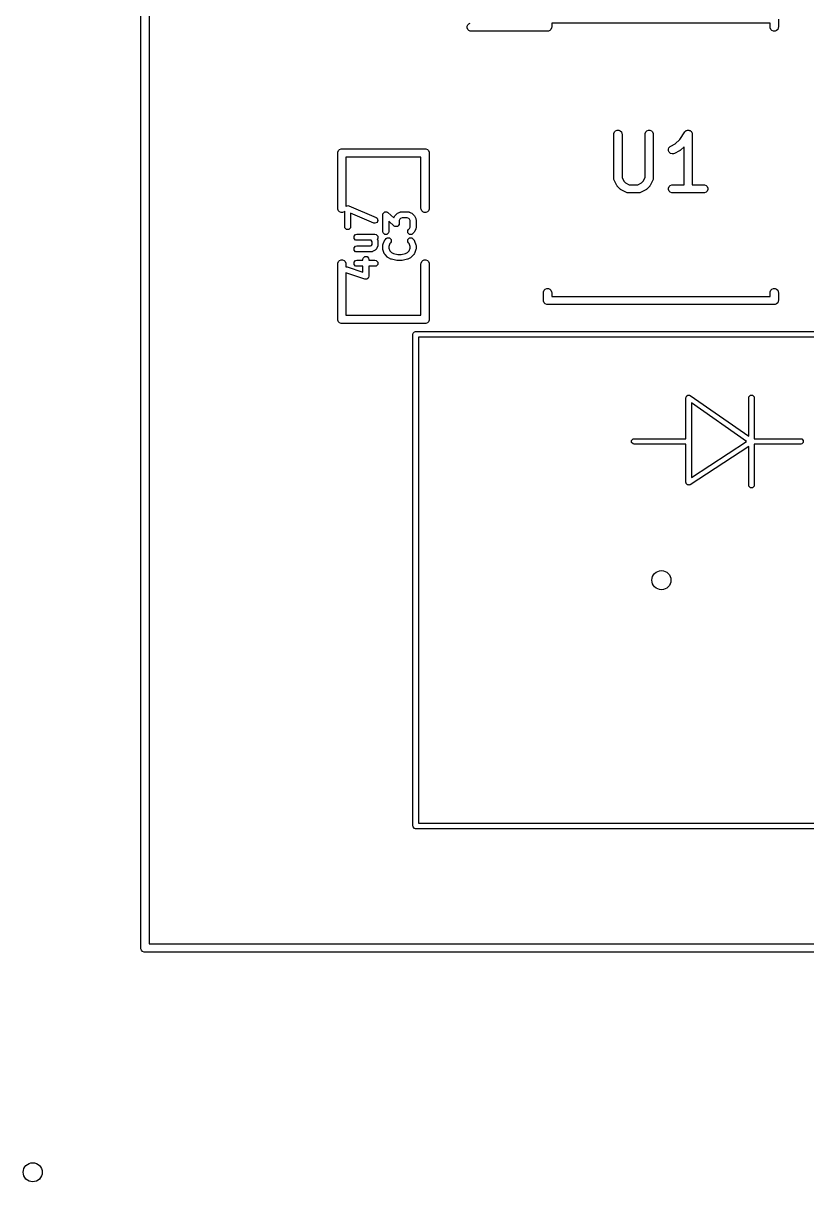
# Model space of a CAD drawing. Extents: x 3.77 to 7.16, y -4.93 to -3.32.
# Drawn here: x 3.773 to 4.338, y -4.931 to -4.095 of the extents above; entities that cross this region are included whole.
import ezdxf

# ---------------------------------------------------------------- set-up
doc = ezdxf.new("R2010")
doc.units = 0
doc.header["$MEASUREMENT"] = 0
doc.layers.add('BLACK', color=7, linetype='CONTINUOUS')

msp = doc.modelspace()

# ---------------------------------------------------------------- linework, layer by layer
at = {"layer": 'BLACK', "linetype": 'CONTINUOUS'}
for p, q in [((3.85801, -4.76207), (3.85801, -3.56129)), ((3.86392, -3.56424), (3.86392, -4.75912)), ((4.09319, -4.09771), (4.09363, -4.09664)), ((4.09319, -4.09886), (4.09319, -4.09771)), ((4.09363, -4.09992), (4.09319, -4.09886)), ((4.09363, -4.09664), (4.09445, -4.09583)), ((4.09445, -4.10074), (4.09363, -4.09992)), ((4.09445, -4.09583), (4.09551, -4.09539)), ((4.15366, -4.09992), (4.15285, -4.10074)), ((4.1541, -4.09886), (4.15366, -4.09992)), ((4.15416, -4.09828), (4.1541, -4.09886)), ((4.31164, -4.09553), (4.15416, -4.09553)), ((4.15416, -4.09553), (4.15416, -4.09828)), ((4.31164, -4.09828), (4.31164, -4.09553)), ((4.3117, -4.09886), (4.31164, -4.09828)), ((4.31214, -4.09992), (4.3117, -4.09886)), ((4.31295, -4.10074), (4.31214, -4.09992)), ((4.31705, -4.09992), (4.31623, -4.10074)), ((4.31749, -4.09886), (4.31705, -4.09992)), ((4.31754, -4.09828), (4.31749, -4.09886)), ((4.31754, -4.09257), (4.31754, -4.09828)), ((4.09551, -4.10118), (4.09445, -4.10074)), ((4.09609, -4.10123), (4.09551, -4.10118)), ((4.15121, -4.10123), (4.09609, -4.10123)), ((4.15178, -4.10118), (4.15121, -4.10123)), ((4.15285, -4.10074), (4.15178, -4.10118)), ((4.31402, -4.10118), (4.31295, -4.10074)), ((4.31517, -4.10118), (4.31402, -4.10118)), ((4.31623, -4.10074), (4.31517, -4.10118)), ((4.19895, -4.17549), (4.19901, -4.17491)), ((4.19895, -4.20736), (4.19895, -4.17549)), ((4.19901, -4.17491), (4.19945, -4.17385)), ((4.19945, -4.17385), (4.20026, -4.17303)), ((4.20026, -4.17303), (4.20133, -4.17259)), ((4.20133, -4.17259), (4.20248, -4.17259)), ((4.20248, -4.17259), (4.20354, -4.17303)), ((4.20354, -4.17303), (4.20436, -4.17385)), ((4.20436, -4.17385), (4.2048, -4.17491)), ((4.2048, -4.17491), (4.20486, -4.17549)), ((4.20486, -4.17549), (4.20486, -4.20666)), ((4.22145, -4.17549), (4.2215, -4.17491)), ((4.22145, -4.20666), (4.22145, -4.17549)), ((4.2215, -4.17491), (4.22194, -4.17385)), ((4.22194, -4.17385), (4.22276, -4.17303)), ((4.22276, -4.17303), (4.22382, -4.17259)), ((4.22382, -4.17259), (4.22498, -4.17259)), ((4.22498, -4.17259), (4.22604, -4.17303)), ((4.22604, -4.17303), (4.22685, -4.17385)), ((4.22685, -4.17385), (4.2273, -4.17491)), ((4.2273, -4.17491), (4.22735, -4.17549)), ((4.22735, -4.17549), (4.22735, -4.20736)), ((4.24648, -4.17923), (4.25006, -4.17385)), ((4.25006, -4.17385), (4.25007, -4.17385)), ((4.25007, -4.17384), (4.25043, -4.1734)), ((4.25007, -4.17385), (4.25007, -4.17384)), ((4.25007, -4.17385), (4.25007, -4.17385)), ((4.25043, -4.1734), (4.25067, -4.17324)), ((4.25067, -4.17324), (4.25088, -4.17303)), ((4.25088, -4.17303), (4.25115, -4.17292)), ((4.25115, -4.17292), (4.25139, -4.17276)), ((4.25139, -4.17276), (4.25167, -4.1727)), ((4.25167, -4.1727), (4.25195, -4.17259)), ((4.25195, -4.17259), (4.25223, -4.17259)), ((4.25223, -4.17259), (4.25252, -4.17253)), ((4.25252, -4.17253), (4.2528, -4.17259)), ((4.2528, -4.17259), (4.2531, -4.17259)), ((4.2531, -4.17259), (4.25336, -4.1727)), ((4.25336, -4.1727), (4.25365, -4.17276)), ((4.25365, -4.17276), (4.25389, -4.17292)), ((4.25389, -4.17292), (4.25416, -4.17303)), ((4.25416, -4.17303), (4.25437, -4.17324)), ((4.25437, -4.17324), (4.25461, -4.1734)), ((4.25461, -4.1734), (4.25477, -4.17364)), ((4.25477, -4.17364), (4.25498, -4.17385)), ((4.25498, -4.17385), (4.25509, -4.17411)), ((4.25509, -4.17411), (4.25525, -4.17435)), ((4.25525, -4.17435), (4.25531, -4.17464)), ((4.25531, -4.17464), (4.25542, -4.17491)), ((4.25542, -4.17491), (4.25547, -4.17548)), ((4.25547, -4.17548), (4.25547, -4.17548)), ((4.25547, -4.17548), (4.25547, -4.17549)), ((4.25547, -4.17549), (4.25547, -4.17549)), ((4.25547, -4.17549), (4.25547, -4.2119)), ((4.23995, -4.18409), (4.24327, -4.18243)), ((4.24327, -4.18243), (4.24648, -4.17923)), ((3.99995, -4.18898), (4, -4.18841)), ((3.99995, -4.22898), (3.99995, -4.18898)), ((4, -4.18841), (4.00044, -4.18734)), ((4.00044, -4.18734), (4.00126, -4.18653)), ((4.00126, -4.18653), (4.00232, -4.18609)), ((4.00232, -4.18609), (4.0029, -4.18603)), ((4.0029, -4.18603), (4.0629, -4.18603)), ((4.05995, -4.19194), (4.00585, -4.19194)), ((4.00585, -4.19194), (4.00585, -4.22748)), ((4.05995, -4.22898), (4.05995, -4.19194)), ((4.0629, -4.18603), (4.06347, -4.18609)), ((4.06347, -4.18609), (4.06454, -4.18653)), ((4.06454, -4.18653), (4.06535, -4.18734)), ((4.06535, -4.18734), (4.06579, -4.18841)), ((4.06579, -4.18841), (4.06585, -4.18898)), ((4.06585, -4.18898), (4.06585, -4.22898)), ((4.23834, -4.18637), (4.23871, -4.18527)), ((4.23842, -4.18752), (4.23834, -4.18637)), ((4.23894, -4.18855), (4.23842, -4.18752)), ((4.23871, -4.18527), (4.23946, -4.1844)), ((4.23981, -4.1893), (4.23894, -4.18855)), ((4.23946, -4.1844), (4.23995, -4.18409)), ((4.2409, -4.18967), (4.23981, -4.1893)), ((4.24205, -4.18958), (4.2409, -4.18967)), ((4.24259, -4.18938), (4.24205, -4.18958)), ((4.24634, -4.1875), (4.24259, -4.18938)), ((4.24659, -4.18735), (4.24634, -4.1875)), ((4.24666, -4.18732), (4.24659, -4.18735)), ((4.24674, -4.18725), (4.24666, -4.18732)), ((4.24683, -4.18719), (4.24674, -4.18725)), ((4.24688, -4.18713), (4.24683, -4.18719)), ((4.24711, -4.18695), (4.24688, -4.18713)), ((4.24957, -4.18449), (4.24711, -4.18695)), ((4.24957, -4.2119), (4.24957, -4.18449)), ((4.19901, -4.20793), (4.19895, -4.20736)), ((4.19905, -4.20803), (4.19901, -4.20793)), ((4.19905, -4.20814), (4.19905, -4.20803)), ((4.19926, -4.20868), (4.19905, -4.20814)), ((4.20114, -4.21243), (4.19926, -4.20868)), ((4.20486, -4.20666), (4.2062, -4.20936)), ((4.2201, -4.20936), (4.22145, -4.20666)), ((4.22704, -4.20868), (4.22517, -4.21243)), ((4.22725, -4.20814), (4.22704, -4.20868)), ((4.22726, -4.20803), (4.22725, -4.20814)), ((4.2273, -4.20793), (4.22726, -4.20803)), ((4.22735, -4.20736), (4.2273, -4.20793)), ((4.20129, -4.21268), (4.20114, -4.21243)), ((4.20132, -4.21275), (4.20129, -4.21268)), ((4.20139, -4.21283), (4.20132, -4.21275)), ((4.20144, -4.21292), (4.20139, -4.21283)), ((4.2015, -4.21297), (4.20144, -4.21292)), ((4.20169, -4.2132), (4.2015, -4.21297)), ((4.20356, -4.21507), (4.20169, -4.2132)), ((4.20379, -4.21526), (4.20356, -4.21507)), ((4.20384, -4.21532), (4.20379, -4.21526)), ((4.20393, -4.21537), (4.20384, -4.21532)), ((4.20401, -4.21544), (4.20393, -4.21537)), ((4.20408, -4.21547), (4.20401, -4.21544)), ((4.20433, -4.21562), (4.20408, -4.21547)), ((4.20808, -4.2175), (4.20433, -4.21562)), ((4.2062, -4.20936), (4.2074, -4.21056)), ((4.2074, -4.21056), (4.2101, -4.2119)), ((4.2101, -4.2119), (4.2162, -4.2119)), ((4.2162, -4.2119), (4.2189, -4.21056)), ((4.22197, -4.21562), (4.21822, -4.2175)), ((4.2189, -4.21056), (4.2201, -4.20936)), ((4.22222, -4.21547), (4.22197, -4.21562)), ((4.22229, -4.21544), (4.22222, -4.21547)), ((4.22237, -4.21537), (4.22229, -4.21544)), ((4.22246, -4.21532), (4.22237, -4.21537)), ((4.22251, -4.21526), (4.22246, -4.21532)), ((4.22274, -4.21507), (4.22251, -4.21526)), ((4.22461, -4.2132), (4.22274, -4.21507)), ((4.2248, -4.21297), (4.22461, -4.2132)), ((4.22486, -4.21292), (4.2248, -4.21297)), ((4.22491, -4.21283), (4.22486, -4.21292)), ((4.22498, -4.21275), (4.22491, -4.21283)), ((4.22501, -4.21268), (4.22498, -4.21275)), ((4.22517, -4.21243), (4.22501, -4.21268)), ((4.23838, -4.21428), (4.23882, -4.21322)), ((4.23838, -4.21543), (4.23838, -4.21428)), ((4.23882, -4.2165), (4.23838, -4.21543)), ((4.23882, -4.21322), (4.23963, -4.2124)), ((4.23963, -4.21731), (4.23882, -4.2165)), ((4.23963, -4.2124), (4.2407, -4.21196)), ((4.2407, -4.21775), (4.23963, -4.21731)), ((4.2407, -4.21196), (4.24127, -4.2119)), ((4.24127, -4.2119), (4.24957, -4.2119)), ((4.25547, -4.2119), (4.26377, -4.2119)), ((4.26377, -4.2119), (4.26435, -4.21196)), ((4.26435, -4.21196), (4.26541, -4.2124)), ((4.26541, -4.21731), (4.26435, -4.21775)), ((4.26541, -4.2124), (4.26622, -4.21322)), ((4.26622, -4.2165), (4.26541, -4.21731)), ((4.26622, -4.21322), (4.26667, -4.21428)), ((4.26667, -4.21543), (4.26622, -4.2165)), ((4.26667, -4.21428), (4.26667, -4.21543)), ((4.20862, -4.21771), (4.20808, -4.2175)), ((4.20873, -4.21771), (4.20862, -4.21771)), ((4.20883, -4.21775), (4.20873, -4.21771)), ((4.2094, -4.21781), (4.20883, -4.21775)), ((4.2169, -4.21781), (4.2094, -4.21781)), ((4.21748, -4.21775), (4.2169, -4.21781)), ((4.21757, -4.21771), (4.21748, -4.21775)), ((4.21768, -4.21771), (4.21757, -4.21771)), ((4.21822, -4.2175), (4.21768, -4.21771)), ((4.24127, -4.21781), (4.2407, -4.21775)), ((4.26377, -4.21781), (4.24127, -4.21781)), ((4.26435, -4.21775), (4.26377, -4.21781)), ((4, -4.22956), (3.99995, -4.22898)), ((4.00044, -4.23062), (4, -4.22956)), ((4.00126, -4.23144), (4.00044, -4.23062)), ((4.00232, -4.23188), (4.00126, -4.23144)), ((4.00347, -4.23188), (4.00232, -4.23188)), ((4.00454, -4.23144), (4.00347, -4.23188)), ((4.00494, -4.23104), (4.00454, -4.23144)), ((4.00494, -4.24226), (4.00494, -4.23104)), ((4.00585, -4.22748), (4.00597, -4.22743)), ((4.00597, -4.22743), (4.00627, -4.22714)), ((4.00627, -4.22714), (4.00671, -4.22714)), ((4.00671, -4.22714), (4.00711, -4.22697)), ((4.00711, -4.22697), (4.00789, -4.22714)), ((4.00789, -4.22714), (4.00791, -4.22714)), ((4.00791, -4.22714), (4.00792, -4.22714)), ((4.00792, -4.22714), (4.00794, -4.22715)), ((4.00794, -4.22715), (4.02764, -4.23559)), ((4.02594, -4.23954), (4.00924, -4.23238)), ((4.00924, -4.23238), (4.00924, -4.24226)), ((4.03244, -4.2335), (4.03256, -4.2329)), ((4.03244, -4.2457), (4.03244, -4.2335)), ((4.03255, -4.23282), (4.03258, -4.23278)), ((4.03256, -4.2329), (4.03255, -4.23282)), ((4.03258, -4.23278), (4.0326, -4.23268)), ((4.0326, -4.23268), (4.03314, -4.23215)), ((4.03314, -4.23215), (4.03364, -4.23158)), ((4.03364, -4.23158), (4.03371, -4.23157)), ((4.03371, -4.23157), (4.03377, -4.23152)), ((4.03377, -4.23152), (4.03452, -4.23152)), ((4.03452, -4.23152), (4.03528, -4.23147)), ((4.03528, -4.23147), (4.03536, -4.23152)), ((4.03536, -4.23152), (4.03541, -4.23152)), ((4.03541, -4.23152), (4.03547, -4.23158)), ((4.03547, -4.23158), (4.036, -4.23189)), ((4.036, -4.23189), (4.04044, -4.23576)), ((4.04132, -4.23415), (4.04151, -4.23386)), ((4.04151, -4.23386), (4.04245, -4.23292)), ((4.04245, -4.23292), (4.04274, -4.23273)), ((4.04274, -4.23273), (4.04301, -4.23252)), ((4.04301, -4.23252), (4.04488, -4.23158)), ((4.04488, -4.23158), (4.04499, -4.23155)), ((4.04499, -4.23155), (4.04502, -4.23152)), ((4.04502, -4.23152), (4.04536, -4.23145)), ((4.04536, -4.23145), (4.04569, -4.23136)), ((4.04569, -4.23136), (4.04574, -4.23137)), ((4.04574, -4.23137), (4.04585, -4.23135)), ((4.04585, -4.23135), (4.05054, -4.23135)), ((4.05054, -4.23135), (4.05064, -4.23137)), ((4.05064, -4.23137), (4.05069, -4.23136)), ((4.05069, -4.23136), (4.05102, -4.23145)), ((4.05102, -4.23145), (4.05136, -4.23152)), ((4.05136, -4.23152), (4.05139, -4.23155)), ((4.05139, -4.23155), (4.0515, -4.23158)), ((4.0515, -4.23158), (4.05337, -4.23252)), ((4.05337, -4.23252), (4.05365, -4.23273)), ((4.05365, -4.23273), (4.05393, -4.23292)), ((4.05393, -4.23292), (4.05487, -4.23386)), ((4.05487, -4.23386), (4.05506, -4.23415)), ((4.06, -4.22956), (4.05995, -4.22898)), ((4.06044, -4.23062), (4.06, -4.22956)), ((4.06126, -4.23144), (4.06044, -4.23062)), ((4.06232, -4.23188), (4.06126, -4.23144)), ((4.06347, -4.23188), (4.06232, -4.23188)), ((4.06454, -4.23144), (4.06347, -4.23188)), ((4.06535, -4.23062), (4.06454, -4.23144)), ((4.06579, -4.22956), (4.06535, -4.23062)), ((4.06585, -4.22898), (4.06579, -4.22956)), ((4.0051, -4.24308), (4.00494, -4.24226)), ((4.00924, -4.24226), (4.00908, -4.24308)), ((4.02676, -4.23972), (4.02594, -4.23954)), ((4.02829, -4.2391), (4.02676, -4.23972)), ((4.02764, -4.23559), (4.02833, -4.23606)), ((4.02894, -4.23759), (4.02829, -4.2391)), ((4.02833, -4.23606), (4.02894, -4.23759)), ((4.04068, -4.24169), (4.03674, -4.23824)), ((4.03674, -4.23824), (4.03674, -4.2457)), ((4.04044, -4.23576), (4.04111, -4.23442)), ((4.04121, -4.24199), (4.04068, -4.24169)), ((4.04111, -4.23442), (4.04132, -4.23415)), ((4.04127, -4.24206), (4.04121, -4.24199)), ((4.04132, -4.24206), (4.04127, -4.24206)), ((4.0414, -4.24211), (4.04132, -4.24206)), ((4.04216, -4.24206), (4.0414, -4.24211)), ((4.04292, -4.24206), (4.04216, -4.24206)), ((4.04297, -4.242), (4.04292, -4.24206)), ((4.04305, -4.242), (4.04297, -4.242)), ((4.04354, -4.24143), (4.04305, -4.242)), ((4.04408, -4.24089), (4.04354, -4.24143)), ((4.0441, -4.24079), (4.04408, -4.24089)), ((4.04413, -4.24076), (4.0441, -4.24079)), ((4.04424, -4.24007), (4.04412, -4.24067)), ((4.04412, -4.24067), (4.04413, -4.24076)), ((4.0448, -4.23665), (4.04424, -4.23776)), ((4.04424, -4.23776), (4.04424, -4.24007)), ((4.04524, -4.23621), (4.0448, -4.23665)), ((4.04635, -4.23565), (4.04524, -4.23621)), ((4.05003, -4.23565), (4.04635, -4.23565)), ((4.05114, -4.23621), (4.05003, -4.23565)), ((4.05158, -4.23665), (4.05114, -4.23621)), ((4.05214, -4.23776), (4.05158, -4.23665)), ((4.05158, -4.24349), (4.05214, -4.24238)), ((4.05214, -4.24238), (4.05214, -4.23776)), ((4.05506, -4.23415), (4.05527, -4.23442)), ((4.05527, -4.23442), (4.05621, -4.23629)), ((4.05621, -4.23629), (4.05624, -4.2364)), ((4.05624, -4.2364), (4.05628, -4.23643)), ((4.05628, -4.23643), (4.05634, -4.23677)), ((4.05634, -4.23677), (4.05643, -4.2371)), ((4.05643, -4.2371), (4.05642, -4.23715)), ((4.05642, -4.23715), (4.05644, -4.23726)), ((4.05644, -4.23726), (4.05644, -4.24288)), ((4.00627, -4.24424), (4.0051, -4.24308)), ((4.00791, -4.24424), (4.00627, -4.24424)), ((4.00908, -4.24308), (4.00791, -4.24424)), ((4.01167, -4.24894), (4.01283, -4.24777)), ((4.01167, -4.25058), (4.01167, -4.24894)), ((4.01283, -4.25175), (4.01167, -4.25058)), ((4.01283, -4.24777), (4.01366, -4.24761)), ((4.01366, -4.24761), (4.02679, -4.24761)), ((4.02679, -4.24761), (4.02761, -4.24777)), ((4.02761, -4.24777), (4.02877, -4.24894)), ((4.02877, -4.25058), (4.02839, -4.25097)), ((4.02877, -4.24894), (4.02877, -4.25058)), ((4.0326, -4.24652), (4.03244, -4.2457)), ((4.03377, -4.24769), (4.0326, -4.24652)), ((4.03541, -4.24769), (4.03377, -4.24769)), ((4.03494, -4.25075), (4.03564, -4.25028)), ((4.03658, -4.24652), (4.03541, -4.24769)), ((4.03564, -4.25028), (4.03729, -4.25028)), ((4.03674, -4.2457), (4.03658, -4.24652)), ((4.03729, -4.25028), (4.03845, -4.25144)), ((4.05043, -4.24488), (4.05089, -4.24418)), ((4.05043, -4.24652), (4.05043, -4.24488)), ((4.05159, -4.24769), (4.05043, -4.24652)), ((4.05043, -4.25144), (4.05159, -4.25028)), ((4.05089, -4.24418), (4.05158, -4.24349)), ((4.05324, -4.24769), (4.05159, -4.24769)), ((4.05159, -4.25028), (4.05324, -4.25028)), ((4.05393, -4.24722), (4.05324, -4.24769)), ((4.05324, -4.25028), (4.05393, -4.25075)), ((4.05487, -4.24628), (4.05393, -4.24722)), ((4.05506, -4.24599), (4.05487, -4.24628)), ((4.05527, -4.24572), (4.05506, -4.24599)), ((4.05621, -4.24385), (4.05527, -4.24572)), ((4.05624, -4.24374), (4.05621, -4.24385)), ((4.05628, -4.24371), (4.05624, -4.24374)), ((4.05634, -4.24337), (4.05628, -4.24371)), ((4.05643, -4.24304), (4.05634, -4.24337)), ((4.05644, -4.24288), (4.05642, -4.24299)), ((4.05642, -4.24299), (4.05643, -4.24304)), ((4.01167, -4.25738), (4.01283, -4.25622)), ((4.01167, -4.25903), (4.01167, -4.25738)), ((4.01283, -4.26019), (4.01167, -4.25903)), ((4.01366, -4.25191), (4.01283, -4.25175)), ((4.01283, -4.25622), (4.01366, -4.25605)), ((4.02402, -4.25191), (4.01366, -4.25191)), ((4.01366, -4.25605), (4.02347, -4.25605)), ((4.02347, -4.25605), (4.02425, -4.25566)), ((4.02408, -4.25197), (4.02402, -4.25191)), ((4.02464, -4.25308), (4.02408, -4.25197)), ((4.02425, -4.25566), (4.02464, -4.25488)), ((4.02464, -4.25488), (4.02464, -4.25308)), ((4.02715, -4.25893), (4.02681, -4.25919)), ((4.02726, -4.25889), (4.02715, -4.25893)), ((4.02735, -4.25877), (4.02726, -4.25889)), ((4.02747, -4.25867), (4.02735, -4.25877)), ((4.02751, -4.25857), (4.02747, -4.25867)), ((4.02777, -4.25823), (4.02751, -4.25857)), ((4.02871, -4.25635), (4.02777, -4.25823)), ((4.02839, -4.25097), (4.02871, -4.25161)), ((4.02871, -4.25161), (4.02874, -4.25172)), ((4.02874, -4.25625), (4.02871, -4.25635)), ((4.02874, -4.25172), (4.02877, -4.25175)), ((4.02877, -4.25621), (4.02874, -4.25625)), ((4.02877, -4.25175), (4.02884, -4.25209)), ((4.02884, -4.25587), (4.02877, -4.25621)), ((4.02884, -4.25209), (4.02893, -4.25242)), ((4.02893, -4.25554), (4.02884, -4.25587)), ((4.02893, -4.25242), (4.02892, -4.25247)), ((4.02892, -4.25247), (4.02894, -4.25258)), ((4.02894, -4.25539), (4.02892, -4.2555)), ((4.02892, -4.2555), (4.02893, -4.25554)), ((4.02894, -4.25258), (4.02894, -4.25539)), ((4.03244, -4.25602), (4.03251, -4.25568)), ((4.03244, -4.25789), (4.03244, -4.25602)), ((4.03251, -4.25823), (4.03244, -4.25789)), ((4.03251, -4.25568), (4.03255, -4.25534)), ((4.03255, -4.25857), (4.03251, -4.25823)), ((4.03255, -4.25534), (4.03349, -4.25252)), ((4.03349, -4.26139), (4.03255, -4.25857)), ((4.03349, -4.25252), (4.03354, -4.25243)), ((4.03354, -4.25238), (4.03373, -4.25209)), ((4.03354, -4.25243), (4.03354, -4.25238)), ((4.03373, -4.25209), (4.0339, -4.2518)), ((4.0339, -4.2518), (4.03395, -4.25177)), ((4.03395, -4.25177), (4.03401, -4.25168)), ((4.03401, -4.25168), (4.03494, -4.25075)), ((4.03741, -4.25437), (4.03674, -4.25637)), ((4.03674, -4.25637), (4.03674, -4.25755)), ((4.03674, -4.25755), (4.03741, -4.25955)), ((4.03799, -4.25379), (4.03741, -4.25437)), ((4.03845, -4.25309), (4.03799, -4.25379)), ((4.03845, -4.25144), (4.03845, -4.25309)), ((4.05043, -4.25309), (4.05043, -4.25144)), ((4.05089, -4.25379), (4.05043, -4.25309)), ((4.05147, -4.25437), (4.05089, -4.25379)), ((4.05214, -4.25637), (4.05147, -4.25437)), ((4.05147, -4.25955), (4.05214, -4.25755)), ((4.05214, -4.25755), (4.05214, -4.25637)), ((4.05393, -4.25075), (4.05487, -4.25168)), ((4.05487, -4.25168), (4.05493, -4.25177)), ((4.05493, -4.25177), (4.05497, -4.2518)), ((4.05497, -4.2518), (4.05515, -4.25209)), ((4.05515, -4.25209), (4.05534, -4.25238)), ((4.05534, -4.25238), (4.05534, -4.25243)), ((4.05534, -4.25243), (4.05539, -4.25252)), ((4.05539, -4.25252), (4.05633, -4.25534)), ((4.05633, -4.25857), (4.05539, -4.26139)), ((4.05633, -4.25534), (4.05637, -4.25568)), ((4.05637, -4.25823), (4.05633, -4.25857)), ((4.05637, -4.25568), (4.05644, -4.25602)), ((4.05644, -4.25789), (4.05637, -4.25823)), ((4.05644, -4.25602), (4.05644, -4.25789)), ((4, -4.26841), (4.00044, -4.26734)), ((4.00044, -4.26734), (4.00126, -4.26653)), ((4.00126, -4.26653), (4.00232, -4.26609)), ((4.00232, -4.26609), (4.00347, -4.26609)), ((4.00347, -4.26609), (4.00454, -4.26653)), ((4.00454, -4.26653), (4.00535, -4.26734)), ((4.00535, -4.26734), (4.00579, -4.26841)), ((4.01167, -4.2677), (4.01283, -4.26654)), ((4.01366, -4.26035), (4.01283, -4.26019)), ((4.01283, -4.26654), (4.01366, -4.26637)), ((4.02397, -4.26035), (4.01366, -4.26035)), ((4.01366, -4.26637), (4.01807, -4.26637)), ((4.01807, -4.26571), (4.01824, -4.26489)), ((4.01807, -4.26637), (4.01807, -4.26571)), ((4.01824, -4.26489), (4.0194, -4.26372)), ((4.0194, -4.26372), (4.02104, -4.26372)), ((4.02104, -4.26372), (4.02221, -4.26489)), ((4.02221, -4.26489), (4.02237, -4.26571)), ((4.02237, -4.26571), (4.02237, -4.26637)), ((4.02237, -4.26637), (4.02679, -4.26637)), ((4.02408, -4.26033), (4.02397, -4.26035)), ((4.02413, -4.26035), (4.02408, -4.26033)), ((4.02446, -4.26026), (4.02413, -4.26035)), ((4.0248, -4.26019), (4.02446, -4.26026)), ((4.02483, -4.26016), (4.0248, -4.26019)), ((4.02494, -4.26013), (4.02483, -4.26016)), ((4.02681, -4.25919), (4.02494, -4.26013)), ((4.02679, -4.26637), (4.02761, -4.26654)), ((4.02761, -4.26654), (4.02877, -4.2677)), ((4.03354, -4.26148), (4.03349, -4.26139)), ((4.03354, -4.26153), (4.03354, -4.26148)), ((4.03373, -4.26182), (4.03354, -4.26153)), ((4.0339, -4.26212), (4.03373, -4.26182)), ((4.03395, -4.26214), (4.0339, -4.26212)), ((4.03401, -4.26223), (4.03395, -4.26214)), ((4.03588, -4.26411), (4.03401, -4.26223)), ((4.03617, -4.2643), (4.03588, -4.26411)), ((4.03644, -4.26451), (4.03617, -4.2643)), ((4.03832, -4.26545), (4.03644, -4.26451)), ((4.03741, -4.25955), (4.03868, -4.26082)), ((4.03854, -4.26551), (4.03832, -4.26545)), ((4.03876, -4.26561), (4.03854, -4.26551)), ((4.03868, -4.26082), (4.04003, -4.26149)), ((4.04251, -4.26655), (4.03876, -4.26561)), ((4.04003, -4.26149), (4.0433, -4.26231)), ((4.04277, -4.26656), (4.04251, -4.26655)), ((4.04303, -4.26661), (4.04277, -4.26656)), ((4.04585, -4.26661), (4.04303, -4.26661)), ((4.0433, -4.26231), (4.04558, -4.26231)), ((4.04558, -4.26231), (4.04885, -4.26149)), ((4.0461, -4.26656), (4.04585, -4.26661)), ((4.04637, -4.26655), (4.0461, -4.26656)), ((4.05012, -4.26561), (4.04637, -4.26655)), ((4.04885, -4.26149), (4.0502, -4.26082)), ((4.05033, -4.26551), (4.05012, -4.26561)), ((4.0502, -4.26082), (4.05147, -4.25955)), ((4.05056, -4.26545), (4.05033, -4.26551)), ((4.05244, -4.26451), (4.05056, -4.26545)), ((4.05271, -4.2643), (4.05244, -4.26451)), ((4.05299, -4.26411), (4.05271, -4.2643)), ((4.05487, -4.26223), (4.05299, -4.26411)), ((4.05493, -4.26214), (4.05487, -4.26223)), ((4.05497, -4.26212), (4.05493, -4.26214)), ((4.05515, -4.26182), (4.05497, -4.26212)), ((4.05534, -4.26153), (4.05515, -4.26182)), ((4.05539, -4.26139), (4.05534, -4.26148)), ((4.05534, -4.26148), (4.05534, -4.26153)), ((4.06, -4.26841), (4.06044, -4.26734)), ((4.06044, -4.26734), (4.06126, -4.26653)), ((4.06126, -4.26653), (4.06232, -4.26609)), ((4.06232, -4.26609), (4.06347, -4.26609)), ((4.06347, -4.26609), (4.06454, -4.26653)), ((4.06454, -4.26653), (4.06535, -4.26734)), ((4.06535, -4.26734), (4.06579, -4.26841)), ((3.99995, -4.26898), (4, -4.26841)), ((3.99995, -4.30898), (3.99995, -4.26898)), ((4.00579, -4.26841), (4.00585, -4.26898)), ((4.00585, -4.26898), (4.00585, -4.27114)), ((4.00585, -4.27114), (4.006, -4.27107)), ((4.01954, -4.27994), (4.00585, -4.27538)), ((4.00585, -4.27538), (4.00585, -4.30603)), ((4.006, -4.27107), (4.00683, -4.27117)), ((4.00683, -4.27117), (4.01807, -4.27492)), ((4.01167, -4.26935), (4.01167, -4.2677)), ((4.01283, -4.27051), (4.01167, -4.26935)), ((4.01366, -4.27067), (4.01283, -4.27051)), ((4.01807, -4.27067), (4.01366, -4.27067)), ((4.01807, -4.27492), (4.01807, -4.27067)), ((4.02679, -4.27067), (4.02237, -4.27067)), ((4.02237, -4.27067), (4.02237, -4.2779)), ((4.02761, -4.27051), (4.02679, -4.27067)), ((4.02877, -4.26935), (4.02761, -4.27051)), ((4.02877, -4.2677), (4.02877, -4.26935)), ((4.05995, -4.26898), (4.06, -4.26841)), ((4.05995, -4.30603), (4.05995, -4.26898)), ((4.06579, -4.26841), (4.06585, -4.26898)), ((4.06585, -4.26898), (4.06585, -4.30898)), ((4.02037, -4.28005), (4.01954, -4.27994)), ((4.02069, -4.27989), (4.02037, -4.28005)), ((4.02104, -4.27989), (4.02069, -4.27989)), ((4.0214, -4.27954), (4.02104, -4.27989)), ((4.02185, -4.27931), (4.0214, -4.27954)), ((4.02196, -4.27898), (4.02185, -4.27931)), ((4.02221, -4.27873), (4.02196, -4.27898)), ((4.02237, -4.2779), (4.02221, -4.27873)), ((4.14825, -4.28962), (4.14831, -4.28904)), ((4.14825, -4.29533), (4.14825, -4.28962)), ((4.14831, -4.28904), (4.14875, -4.28798)), ((4.14875, -4.28798), (4.14957, -4.28717)), ((4.14957, -4.28717), (4.15063, -4.28672)), ((4.15063, -4.28672), (4.15178, -4.28672)), ((4.15178, -4.28672), (4.15285, -4.28717)), ((4.15285, -4.28717), (4.15366, -4.28798)), ((4.15366, -4.28798), (4.1541, -4.28904)), ((4.1541, -4.28904), (4.15416, -4.28962)), ((4.15416, -4.28962), (4.15416, -4.29238)), ((4.15416, -4.29238), (4.31164, -4.29238)), ((4.31164, -4.28962), (4.3117, -4.28904)), ((4.31164, -4.29238), (4.31164, -4.28962)), ((4.3117, -4.28904), (4.31214, -4.28798)), ((4.31214, -4.28798), (4.31295, -4.28717)), ((4.31295, -4.28717), (4.31402, -4.28672)), ((4.31402, -4.28672), (4.31517, -4.28672)), ((4.31517, -4.28672), (4.31623, -4.28717)), ((4.31623, -4.28717), (4.31705, -4.28798)), ((4.31705, -4.28798), (4.31749, -4.28904)), ((4.31749, -4.28904), (4.31754, -4.28962)), ((4.31754, -4.28962), (4.31754, -4.29533)), ((4.14831, -4.2959), (4.14825, -4.29533)), ((4.14875, -4.29697), (4.14831, -4.2959)), ((4.14957, -4.29778), (4.14875, -4.29697)), ((4.15063, -4.29822), (4.14957, -4.29778)), ((4.15121, -4.29828), (4.15063, -4.29822)), ((4.31459, -4.29828), (4.15121, -4.29828)), ((4.31517, -4.29822), (4.31459, -4.29828)), ((4.31623, -4.29778), (4.31517, -4.29822)), ((4.31705, -4.29697), (4.31623, -4.29778)), ((4.31749, -4.2959), (4.31705, -4.29697)), ((4.31754, -4.29533), (4.31749, -4.2959)), ((4, -4.30956), (3.99995, -4.30898)), ((4.00585, -4.30603), (4.05995, -4.30603)), ((4.06585, -4.30898), (4.06579, -4.30956)), ((4.00044, -4.31062), (4, -4.30956)), ((4.00126, -4.31144), (4.00044, -4.31062)), ((4.00232, -4.31188), (4.00126, -4.31144)), ((4.0029, -4.31194), (4.00232, -4.31188)), ((4.0629, -4.31194), (4.0029, -4.31194)), ((4.06347, -4.31188), (4.0629, -4.31194)), ((4.06454, -4.31144), (4.06347, -4.31188)), ((4.06535, -4.31062), (4.06454, -4.31144)), ((4.06579, -4.30956), (4.06535, -4.31062)), ((4.05412, -4.31975), (4.05427, -4.319)), ((4.05412, -4.67408), (4.05412, -4.31975)), ((4.05427, -4.319), (4.05533, -4.31793)), ((4.05533, -4.31793), (4.05608, -4.31778)), ((4.05608, -4.31778), (4.48915, -4.31778)), ((4.05805, -4.32172), (4.05805, -4.67211)), ((4.48719, -4.32172), (4.05805, -4.32172)), ((4.25092, -4.36546), (4.25098, -4.36514)), ((4.25092, -4.39499), (4.25092, -4.36546)), ((4.25096, -4.36504), (4.25102, -4.36496)), ((4.25098, -4.36514), (4.25096, -4.36504)), ((4.25102, -4.36496), (4.25107, -4.3647)), ((4.25107, -4.3647), (4.25149, -4.36428)), ((4.25149, -4.36428), (4.25182, -4.3638)), ((4.25182, -4.3638), (4.252, -4.36377)), ((4.252, -4.36377), (4.25213, -4.36364)), ((4.25213, -4.36364), (4.25273, -4.36364)), ((4.25273, -4.36364), (4.25331, -4.36353)), ((4.25331, -4.36353), (4.25355, -4.36364)), ((4.25355, -4.36364), (4.25364, -4.36364)), ((4.25364, -4.36364), (4.25371, -4.36371)), ((4.25371, -4.36371), (4.25401, -4.36384)), ((4.25401, -4.36384), (4.29622, -4.39319)), ((4.29622, -4.36546), (4.29637, -4.3647)), ((4.29622, -4.39319), (4.29622, -4.36546)), ((4.29637, -4.3647), (4.29743, -4.36364)), ((4.29743, -4.36364), (4.29894, -4.36364)), ((4.29894, -4.36364), (4.30001, -4.3647)), ((4.30001, -4.3647), (4.30016, -4.36546)), ((4.30016, -4.36546), (4.30016, -4.39499)), ((4.29466, -4.3969), (4.25486, -4.36922)), ((4.25486, -4.36922), (4.25486, -4.42282)), ((4.21177, -4.3962), (4.21283, -4.39514)), ((4.21177, -4.39771), (4.21177, -4.3962)), ((4.21283, -4.39877), (4.21177, -4.39771)), ((4.21283, -4.39514), (4.21359, -4.39499)), ((4.21359, -4.39892), (4.21283, -4.39877)), ((4.21359, -4.39499), (4.25092, -4.39499)), ((4.25092, -4.39892), (4.21359, -4.39892)), ((4.25092, -4.42646), (4.25092, -4.39892)), ((4.29622, -4.40059), (4.25396, -4.42811)), ((4.25486, -4.42282), (4.29466, -4.3969)), ((4.29622, -4.42846), (4.29622, -4.40059)), ((4.30016, -4.39499), (4.33369, -4.39499)), ((4.33369, -4.39892), (4.30016, -4.39892)), ((4.30016, -4.39892), (4.30016, -4.42846)), ((4.33369, -4.39499), (4.33444, -4.39514)), ((4.33444, -4.39877), (4.33369, -4.39892)), ((4.33444, -4.39514), (4.33551, -4.3962)), ((4.33551, -4.39771), (4.33444, -4.39877)), ((4.33551, -4.3962), (4.33551, -4.39771)), ((4.25097, -4.42672), (4.25092, -4.42646)), ((4.25095, -4.42682), (4.25097, -4.42672)), ((4.25101, -4.4269), (4.25095, -4.42682)), ((4.25107, -4.42721), (4.25101, -4.4269)), ((4.25147, -4.42761), (4.25107, -4.42721)), ((4.25177, -4.42808), (4.25147, -4.42761)), ((4.25198, -4.42812), (4.25177, -4.42808)), ((4.25213, -4.42827), (4.25198, -4.42812)), ((4.2527, -4.42827), (4.25213, -4.42827)), ((4.25325, -4.42839), (4.2527, -4.42827)), ((4.25354, -4.42827), (4.25325, -4.42839)), ((4.25364, -4.42827), (4.25354, -4.42827)), ((4.25371, -4.42821), (4.25364, -4.42827)), ((4.25396, -4.42811), (4.25371, -4.42821)), ((4.29637, -4.42921), (4.29622, -4.42846)), ((4.29743, -4.43027), (4.29637, -4.42921)), ((4.29894, -4.43027), (4.29743, -4.43027)), ((4.30001, -4.42921), (4.29894, -4.43027)), ((4.30016, -4.42846), (4.30001, -4.42921)), ((4.05427, -4.67483), (4.05412, -4.67408)), ((4.05533, -4.6759), (4.05427, -4.67483)), ((4.05608, -4.67605), (4.05533, -4.6759)), ((4.48915, -4.67605), (4.05608, -4.67605)), ((4.05805, -4.67211), (4.48719, -4.67211)), ((3.86392, -4.75912), (5.5903, -4.75912)), ((3.85807, -4.76265), (3.85801, -4.76207)), ((3.85851, -4.76371), (3.85807, -4.76265)), ((3.85933, -4.76453), (3.85851, -4.76371)), ((3.86039, -4.76497), (3.85933, -4.76453)), ((3.86097, -4.76503), (3.86039, -4.76497)), ((5.59325, -4.76503), (3.86097, -4.76503))]:
    msp.add_line(p, q, dxfattribs=at)
at = {"layer": 'BLACK'}
for centre in [(4.23325, -4.49692), (4.23325, -4.49692), (3.7801, -4.92369), (3.7801, -4.92369)]:
    msp.add_circle(centre, 0.00689, dxfattribs=at)

doc.saveas('drawing.dxf')
